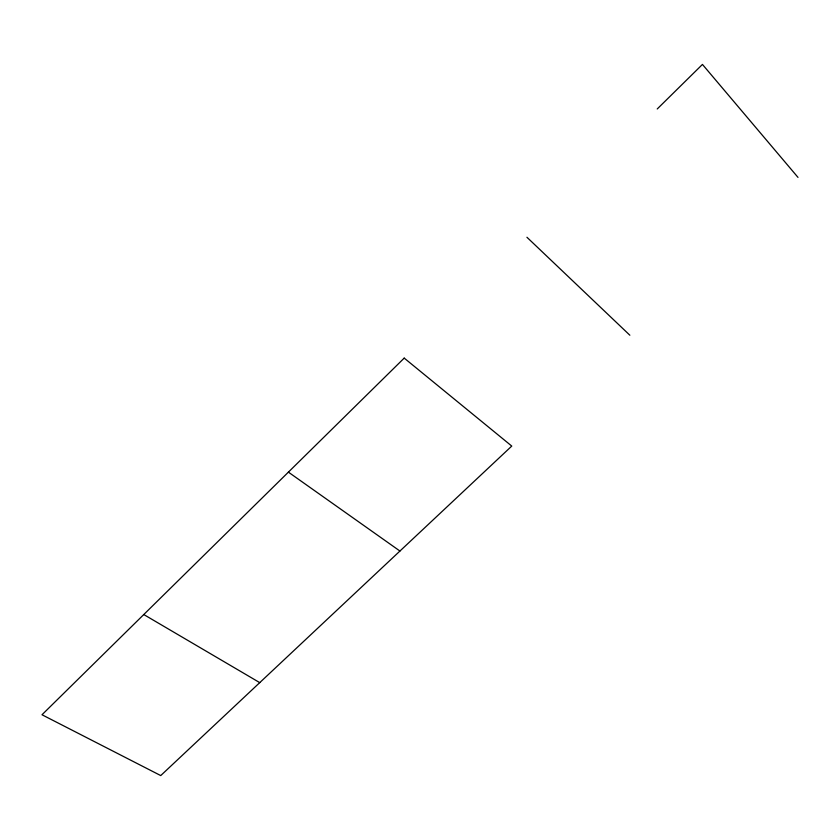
<?xml version="1.0" encoding="UTF-8"?>
<svg xmlns="http://www.w3.org/2000/svg" width="840" height="840" viewBox="0 0 840 840"><rect width="100%" height="100%" fill="white"/><g stroke="black" fill="none" stroke-linecap="round" stroke-linejoin="round"><path stroke-width="1.26" d="M657.226 108.969L702.45 64.428L798 177.387M143.777 614.544L259.749 682.637M288.393 472.132L399.935 551.04M526.932 237.258L629.853 335.223M404.208 358.103L42 714.756L160.734 775.572L511.76 446.072L404.208 358.103"/></g></svg>
